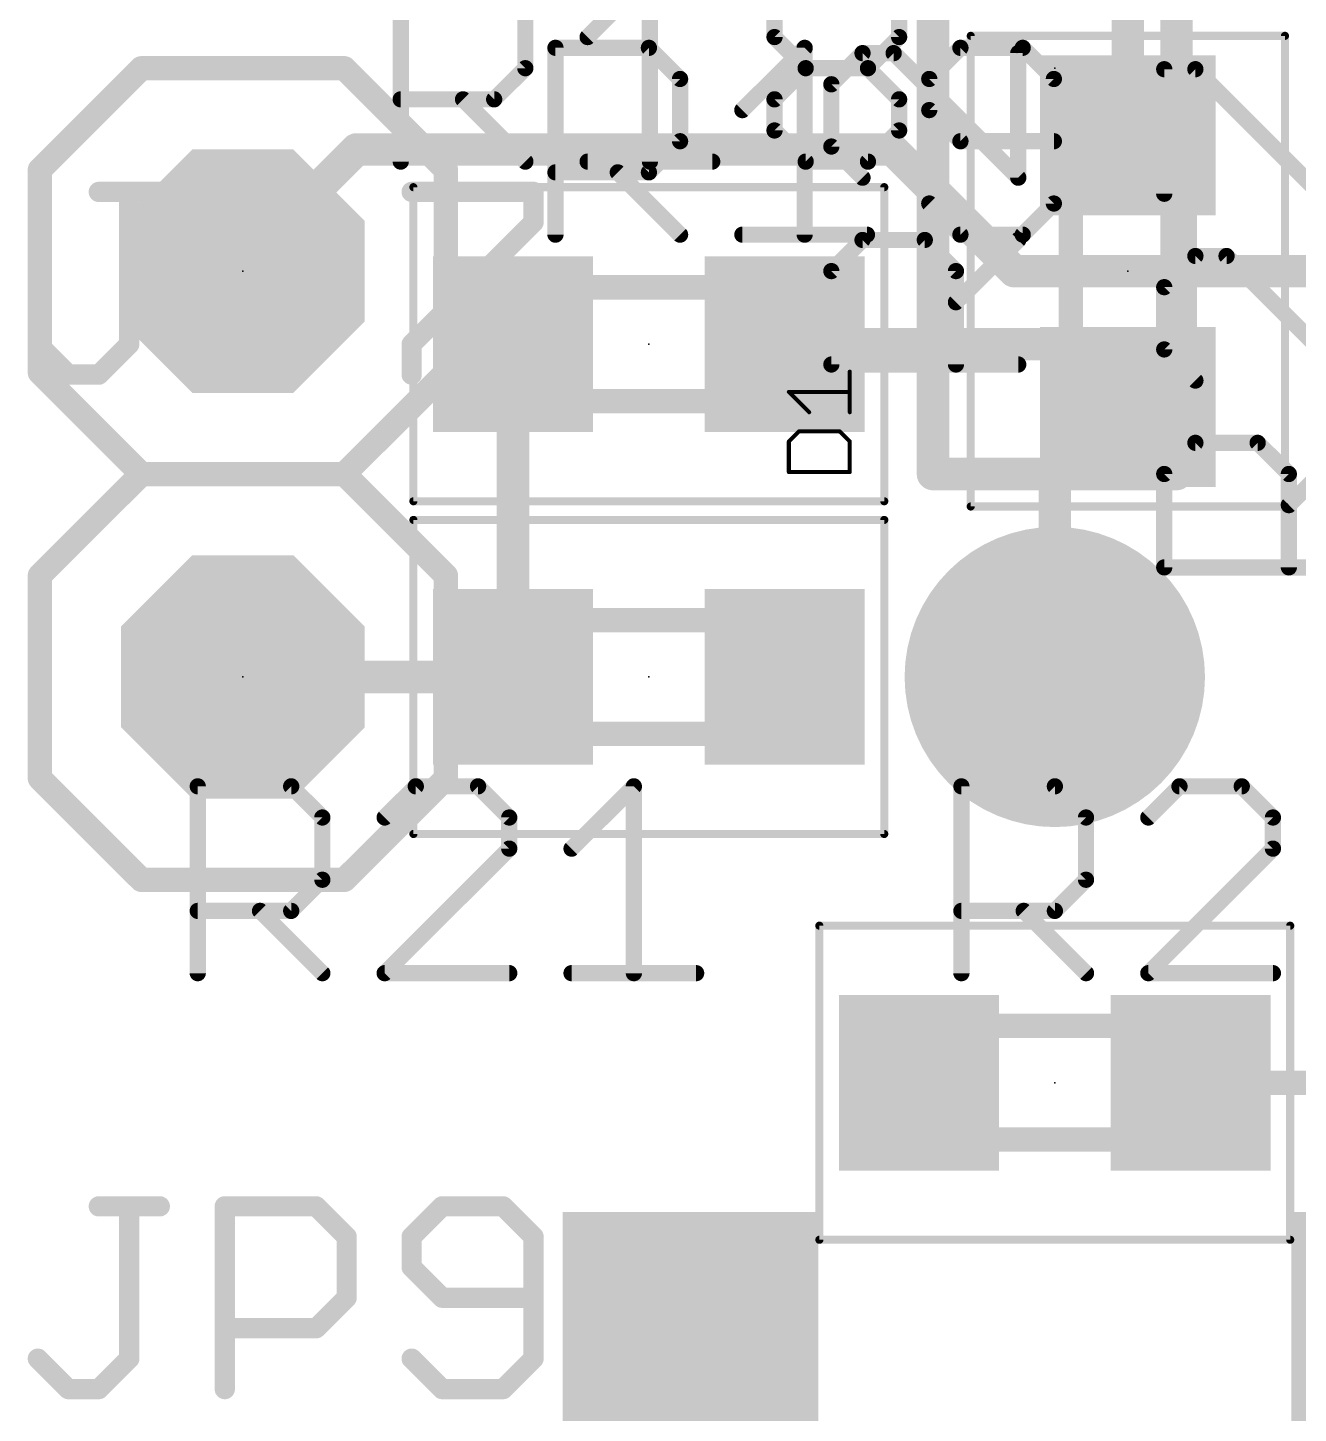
# Model space of a CAD drawing. Extents: x -5.1 to 64.5, y -0.1 to 40.6.
# Drawn here: x 2.46 to 10.41, y 14.44 to 23.11 of the extents above; entities that cross this region are included whole.
import ezdxf

# ---------------------------------------------------------------- set-up
doc = ezdxf.new("R2010")
doc.units = 0
for name, color, linetype in [('1', 14, 'CONTINUOUS'), ('17', 94, 'CONTINUOUS'), ('21', 250, 'CONTINUOUS'), ('23', 178, 'CONTINUOUS'), ('25', 250, 'CONTINUOUS'), ('39', 14, 'CONTINUOUS'), ('51', 250, 'CONTINUOUS')]:
    doc.layers.add(name, color=color, linetype=linetype)

# ---------------------------------------------------------------- blocks, each defined once
blk = doc.blocks.new('ROUNDP')
at = {"const_width": 0.5}
blk.add_lwpolyline([(0, -0.25, 1), (0, 0.25, 1), (0, -0.25)], format="xyb", dxfattribs=at)
blk = doc.blocks.new('RECT')
blk.add_solid([(-0.5, -0.5), (0.5, -0.5), (-0.5, 0.5), (0.5, 0.5)])
blk = doc.blocks.new('OCTAGONP')
at = {"const_width": 0.5}
blk.add_lwpolyline([(-0.25, -0.1036), (-0.25, 0.1036), (-0.1036, 0.25), (0.1036, 0.25), (0.25, 0.1036), (0.25, -0.1036), (0.1036, -0.25), (-0.1036, -0.25), (-0.25, -0.1036), (-0.25, 0.1036)], dxfattribs=at)

msp = doc.modelspace()

# ---------------------------------------------------------------- linework, layer by layer
at = {"layer": '1'}
for points, const_width in [([(9.3472, 22.44), (9.3472, 23.2528)], 0.2032), ([(3.81, 21.6408), (4.5212, 22.352)], 0.2032), ([(4.5212, 22.352), (7.874, 22.352)], 0.2032), ([(7.874, 22.352), (8.636, 21.59)], 0.2032), ([(3.81, 21.59), (3.81, 21.6408)], 0.2032), ([(8.636, 21.59), (11.01, 21.59)], 0.2032), ([(5.5, 19.05), (5.5, 21.1328)], 0.2032), ([(7.2, 21.1328), (8.9544, 21.1328)], 0.2032), ([(9.3472, 20.74), (8.9544, 21.1328)], 0.2032), ([(8.89, 20.2828), (9.3472, 20.74)], 0.2032), ([(8.89, 19.05), (8.89, 20.2828)], 0.2032), ([(3.81, 19.05), (5.5, 19.05)], 0.2032), ([(9.74, 16.51), (11.85, 16.51)], 0.1524)]:
    msp.add_lwpolyline(points, dxfattribs=dict(at, const_width=const_width))
for points, const_width in [([(9.2964, 22.44, 1), (9.398, 22.44)], 0.1016), ([(4.5212, 22.4028, 1), (4.5212, 22.3012)], 0.1016), ([(4.5571, 22.3161, 1), (4.4853, 22.3879)], 0.1016), ([(7.9099, 22.3879, 1), (7.8381, 22.3161)], 0.1016), ([(7.874, 22.3012, 1), (7.874, 22.4028)], 0.1016), ([(3.8608, 21.6408, 1), (3.7592, 21.6408)], 0.1016), ([(3.7741, 21.6767, 1), (3.8459, 21.6049)], 0.1016), ([(8.636, 21.6408, 1), (8.636, 21.5392)], 0.1016), ([(3.7592, 21.59, 1), (3.8608, 21.59)], 0.1016), ([(8.6001, 21.5541, 1), (8.6719, 21.6259)], 0.1016), ([(5.5508, 21.1328, 1), (5.4492, 21.1328)], 0.1016), ([(7.2, 21.1836, 1), (7.2, 21.082)], 0.1016), ([(8.9903, 21.1687, 1), (8.9185, 21.0969)], 0.1016), ([(8.9544, 21.082, 1), (8.9544, 21.1836)], 0.1016), ([(9.3831, 20.7041, 1), (9.3113, 20.7759)], 0.1016), ([(9.3113, 20.7041, 1), (9.3831, 20.7759)], 0.1016), ([(8.9408, 20.2828, 1), (8.8392, 20.2828)], 0.1016), ([(8.8541, 20.3187, 1), (8.9259, 20.2469)], 0.1016), ([(3.81, 19.1008, 1), (3.81, 18.9992)], 0.1016), ([(5.4492, 19.05, 1), (5.5508, 19.05)], 0.1016), ([(5.5, 18.9992, 1), (5.5, 19.1008)], 0.1016), ([(8.8392, 19.05, 1), (8.9408, 19.05)], 0.1016), ([(9.74, 16.5481, 1), (9.74, 16.4719)], 0.0762)]:
    msp.add_lwpolyline(points, format="xyb", dxfattribs=dict(at, const_width=const_width))
at = {"layer": '21'}
for points, const_width in [([(8.128, 20.32), (8.128, 25.4)], 0.2032), ([(9.652, 25.4), (9.652, 20.32)], 0.2032), ([(3.175, 22.86), (2.54, 22.225)], 0.1524), ([(3.175, 22.86), (4.445, 22.86)], 0.1524), ([(4.445, 22.86), (5.08, 22.225)], 0.1524), ([(2.54, 22.225), (2.54, 20.955)], 0.1524), ([(5.08, 22.225), (5.08, 20.955)], 0.1524), ([(2.54, 20.955), (3.175, 20.32)], 0.1524), ([(5.08, 20.955), (4.445, 20.32)], 0.1524), ([(3.175, 20.32), (2.54, 19.685)], 0.1524), ([(4.445, 20.32), (3.175, 20.32)], 0.1524), ([(3.175, 20.32), (4.445, 20.32)], 0.1524), ([(4.445, 20.32), (5.08, 19.685)], 0.1524), ([(8.89, 20.32), (8.128, 20.32)], 0.2032), ([(9.652, 20.32), (8.89, 20.32)], 0.2032), ([(8.89, 20.32), (8.89, 20.066)], 0.2032), ([(2.54, 19.685), (2.54, 18.415)], 0.1524), ([(5.08, 19.685), (5.08, 18.415)], 0.1524), ([(2.54, 18.415), (3.175, 17.78)], 0.1524), ([(5.08, 18.415), (4.445, 17.78)], 0.1524), ([(4.445, 17.78), (3.175, 17.78)], 0.1524)]:
    msp.add_lwpolyline(points, dxfattribs=dict(at, const_width=const_width))
for points, const_width in [([(3.175, 22.8981, 1), (3.175, 22.8219)], 0.0762), ([(3.2019, 22.8331, 1), (3.1481, 22.8869)], 0.0762), ([(4.4719, 22.8869, 1), (4.4181, 22.8331)], 0.0762), ([(4.445, 22.8219, 1), (4.445, 22.8981)], 0.0762), ([(2.5781, 22.225, 1), (2.5019, 22.225)], 0.0762), ([(2.5131, 22.2519, 1), (2.5669, 22.1981)], 0.0762), ([(5.1181, 22.225, 1), (5.0419, 22.225)], 0.0762), ([(5.0531, 22.1981, 1), (5.1069, 22.2519)], 0.0762), ([(2.5019, 20.955, 1), (2.5781, 20.955)], 0.0762), ([(2.5669, 20.9819, 1), (2.5131, 20.9281)], 0.0762), ([(5.0419, 20.955, 1), (5.1181, 20.955)], 0.0762), ([(5.1069, 20.9281, 1), (5.0531, 20.9819)], 0.0762), ([(3.175, 20.3581, 1), (3.175, 20.2819)], 0.0762), ([(3.175, 20.3581, 1), (3.175, 20.2819)], 0.0762), ([(3.2019, 20.2931, 1), (3.1481, 20.3469)], 0.0762), ([(3.1481, 20.2931, 1), (3.2019, 20.3469)], 0.0762), ([(4.4719, 20.3469, 1), (4.4181, 20.2931)], 0.0762), ([(4.4181, 20.3469, 1), (4.4719, 20.2931)], 0.0762), ([(4.445, 20.2819, 1), (4.445, 20.3581)], 0.0762), ([(4.445, 20.2819, 1), (4.445, 20.3581)], 0.0762), ([(8.128, 20.3708, 1), (8.128, 20.2692)], 0.1016), ([(8.89, 20.3708, 1), (8.89, 20.2692)], 0.1016), ([(8.9408, 20.32, 1), (8.8392, 20.32)], 0.1016), ([(8.89, 20.2692, 1), (8.89, 20.3708)], 0.1016), ([(9.652, 20.2692, 1), (9.652, 20.3708)], 0.1016), ([(8.0772, 20.32, 1), (8.1788, 20.32)], 0.1016), ([(9.6012, 20.32, 1), (9.7028, 20.32)], 0.1016), ([(8.8392, 20.066, 1), (8.9408, 20.066)], 0.1016), ([(2.5781, 19.685, 1), (2.5019, 19.685)], 0.0762), ([(2.5131, 19.7119, 1), (2.5669, 19.6581)], 0.0762), ([(5.1181, 19.685, 1), (5.0419, 19.685)], 0.0762), ([(5.0531, 19.6581, 1), (5.1069, 19.7119)], 0.0762), ([(2.5669, 18.4419, 1), (2.5131, 18.3881)], 0.0762), ([(5.1069, 18.3881, 1), (5.0531, 18.4419)], 0.0762), ([(2.5019, 18.415, 1), (2.5781, 18.415)], 0.0762), ([(5.0419, 18.415, 1), (5.1181, 18.415)], 0.0762), ([(3.175, 17.8181, 1), (3.175, 17.7419)], 0.0762), ([(3.1481, 17.7531, 1), (3.2019, 17.8069)], 0.0762), ([(4.4181, 17.8069, 1), (4.4719, 17.7531)], 0.0762), ([(4.445, 17.7419, 1), (4.445, 17.8181)], 0.0762)]:
    msp.add_lwpolyline(points, format="xyb", dxfattribs=dict(at, const_width=const_width))
at = {"layer": '23'}
for p in [(8.89, 22.86), (3.81, 21.59), (9.3472, 21.59), (6.35, 21.1328), (3.81, 19.05), (6.35, 19.05), (8.89, 16.51)]:
    msp.add_point(p, dxfattribs=at)
at = {"layer": '25'}
for points, const_width in [([(4.7976, 22.2758), (4.7976, 23.4452)], 0.1016), ([(5.967, 23.0554), (6.3568, 23.4452)], 0.1016), ([(6.3568, 23.4452), (6.3568, 22.2758)], 0.1016), ([(5.5772, 23.2503), (5.5772, 22.8605)], 0.1016), ([(7.1364, 23.0554), (7.1364, 23.2503)], 0.1016), ([(7.916, 23.2503), (7.916, 23.0554)], 0.1016), ([(7.3313, 22.8605), (7.1364, 23.0554)], 0.1016), ([(7.916, 23.0554), (7.7211, 22.8605)], 0.1016), ([(5.7658, 21.8186), (5.7658, 22.988)], 0.1016), ([(5.7658, 22.988), (6.3505, 22.988)], 0.1016), ([(6.3505, 22.988), (6.5454, 22.7931)], 0.1016), ([(6.9352, 22.5982), (7.325, 22.988)], 0.1016), ([(7.325, 22.988), (7.325, 21.8186)], 0.1016), ([(7.6869, 22.9548), (7.492, 22.7599)], 0.1016), ([(7.8818, 22.9548), (7.6869, 22.9548)], 0.1016), ([(8.6614, 22.1752), (7.8818, 22.9548)], 0.1016), ([(8.2995, 22.988), (8.1046, 22.7931)], 0.1016), ([(8.6893, 22.988), (8.2995, 22.988)], 0.1016), ([(8.6614, 22.9548), (8.6614, 22.1752)], 0.1016), ([(8.8842, 22.7931), (8.6893, 22.988)], 0.1016), ([(5.5772, 22.8605), (5.3823, 22.6656)], 0.1016), ([(7.1364, 22.6656), (7.3313, 22.8605)], 0.1016), ([(7.3313, 22.8605), (7.7211, 22.8605)], 0.1016), ([(7.7211, 22.8605), (7.916, 22.6656)], 0.1016), ([(9.5748, 22.0746), (9.5748, 22.8542)], 0.1016), ([(9.5748, 22.8542), (9.7697, 22.8542)], 0.1016), ([(9.7697, 22.8542), (10.5493, 22.0746)], 0.1016), ([(6.5454, 22.7931), (6.5454, 22.4033)], 0.1016), ([(7.492, 22.7599), (7.492, 22.3701)], 0.1016), ([(8.1046, 22.7931), (8.1046, 22.5982)], 0.1016), ([(8.8842, 22.0135), (8.8842, 22.7931)], 0.1016), ([(5.3823, 22.6656), (4.7976, 22.6656)], 0.1016), ([(5.1874, 22.6656), (5.5772, 22.2758)], 0.1016), ([(7.1364, 22.4707), (7.1364, 22.6656)], 0.1016), ([(7.916, 22.6656), (7.916, 22.4707)], 0.1016), ([(8.1046, 22.5982), (8.2995, 22.4033)], 0.1016), ([(7.3313, 22.2758), (7.1364, 22.4707)], 0.1016), ([(7.916, 22.4707), (7.7211, 22.2758)], 0.1016), ([(6.5454, 22.4033), (6.3505, 22.2084)], 0.1016), ([(7.492, 22.3701), (7.6869, 22.1752)], 0.1016), ([(8.2995, 22.4033), (8.8842, 22.4033)], 0.1016), ([(5.967, 22.2758), (6.7466, 22.2758)], 0.1016), ([(7.7211, 22.2758), (7.3313, 22.2758)], 0.1016), ([(6.3505, 22.2084), (5.7658, 22.2084)], 0.1016), ([(6.1556, 22.2084), (6.5454, 21.8186)], 0.1016), ([(2.9086, 22.0863), (3.29, 22.0863)], 0.127), ([(3.0993, 21.133), (3.0993, 22.0863)], 0.127), ([(3.6967, 20.9423), (3.6967, 22.0863)], 0.127), ([(3.6967, 22.0863), (4.2687, 22.0863)], 0.127), ([(4.2687, 22.0863), (4.4593, 21.8956)], 0.127), ([(4.8661, 22.0863), (5.6287, 22.0863)], 0.127), ([(5.6287, 22.0863), (5.6287, 21.8956)], 0.127), ([(8.1046, 22.0135), (8.2995, 21.8186)], 0.1016), ([(8.6893, 21.8186), (8.8842, 22.0135)], 0.1016), ([(4.4593, 21.8956), (4.4593, 21.5143)], 0.127), ([(5.6287, 21.8956), (4.8661, 21.133)], 0.127), ([(6.9352, 21.8186), (7.7148, 21.8186)], 0.1016), ([(8.2995, 21.8186), (8.6893, 21.8186)], 0.1016), ([(7.492, 21.5905), (7.6869, 21.7854)], 0.1016), ([(7.6869, 21.7854), (8.0767, 21.7854)], 0.1016), ([(8.0767, 21.7854), (8.2716, 21.5905)], 0.1016), ([(8.2716, 21.3956), (8.6614, 21.7854)], 0.1016), ([(9.7697, 21.6848), (9.5748, 21.4899)], 0.1016), ([(9.9646, 21.6848), (9.7697, 21.6848)], 0.1016), ([(10.7442, 20.9052), (9.9646, 21.6848)], 0.1016), ([(7.492, 21.0058), (7.492, 21.5905)], 0.1016), ([(8.2716, 21.5905), (8.2716, 21.0058)], 0.1016), ([(4.4593, 21.5143), (4.2687, 21.3236)], 0.127), ([(9.5748, 21.4899), (9.5748, 21.1001)], 0.1016), ([(4.2687, 21.3236), (3.6967, 21.3236)], 0.127), ([(2.5273, 21.133), (2.718, 20.9423)], 0.127), ([(2.9086, 20.9423), (3.0993, 21.133)], 0.127), ([(4.8661, 21.133), (4.8661, 20.9423)], 0.127), ([(9.5748, 21.1001), (9.7697, 20.9052)], 0.1016), ([(2.718, 20.9423), (2.9086, 20.9423)], 0.127), ([(8.6614, 21.0058), (7.492, 21.0058)], 0.1016), ([(7.6073, 20.7069), (7.6073, 20.9611)], 0.0254), ([(7.3531, 20.7069), (7.226, 20.834)], 0.0254), ([(7.226, 20.834), (7.6073, 20.834)], 0.0254), ([(7.2895, 20.5869), (7.226, 20.5234)], 0.0254), ([(7.5437, 20.5869), (7.2895, 20.5869)], 0.0254), ([(7.6073, 20.5234), (7.5437, 20.5869)], 0.0254), ([(9.5748, 20.3205), (9.7697, 20.5154)], 0.1016), ([(9.7697, 20.5154), (10.1595, 20.5154)], 0.1016), ([(10.1595, 20.5154), (10.3544, 20.3205)], 0.1016), ([(10.3544, 20.1256), (10.7442, 20.5154)], 0.1016), ([(7.226, 20.5234), (7.226, 20.3327)], 0.0254), ([(7.6073, 20.3327), (7.6073, 20.5234)], 0.0254), ([(7.226, 20.3327), (7.6073, 20.3327)], 0.0254), ([(9.5748, 19.7358), (9.5748, 20.3205)], 0.1016), ([(10.3544, 20.3205), (10.3544, 19.7358)], 0.1016), ([(10.7442, 19.7358), (9.5748, 19.7358)], 0.1016), ([(3.5276, 17.1958), (3.5276, 18.3652)], 0.1016), ([(3.5276, 18.3652), (4.1123, 18.3652)], 0.1016), ([(4.1123, 18.3652), (4.3072, 18.1703)], 0.1016), ([(4.8919, 18.3652), (4.697, 18.1703)], 0.1016), ([(5.2817, 18.3652), (4.8919, 18.3652)], 0.1016), ([(5.4766, 18.1703), (5.2817, 18.3652)], 0.1016), ([(5.8664, 17.9754), (6.2562, 18.3652)], 0.1016), ([(6.2562, 18.3652), (6.2562, 17.1958)], 0.1016), ([(8.3058, 17.1958), (8.3058, 18.3652)], 0.1016), ([(8.3058, 18.3652), (8.8905, 18.3652)], 0.1016), ([(8.8905, 18.3652), (9.0854, 18.1703)], 0.1016), ([(9.6701, 18.3652), (9.4752, 18.1703)], 0.1016), ([(10.0599, 18.3652), (9.6701, 18.3652)], 0.1016), ([(10.2548, 18.1703), (10.0599, 18.3652)], 0.1016), ([(4.3072, 18.1703), (4.3072, 17.7805)], 0.1016), ([(5.4766, 17.9754), (5.4766, 18.1703)], 0.1016), ([(9.0854, 18.1703), (9.0854, 17.7805)], 0.1016), ([(10.2548, 17.9754), (10.2548, 18.1703)], 0.1016), ([(4.697, 17.1958), (5.4766, 17.9754)], 0.1016), ([(9.4752, 17.1958), (10.2548, 17.9754)], 0.1016), ([(4.3072, 17.7805), (4.1123, 17.5856)], 0.1016), ([(9.0854, 17.7805), (8.8905, 17.5856)], 0.1016), ([(4.1123, 17.5856), (3.5276, 17.5856)], 0.1016), ([(3.9174, 17.5856), (4.3072, 17.1958)], 0.1016), ([(8.8905, 17.5856), (8.3058, 17.5856)], 0.1016), ([(8.6956, 17.5856), (9.0854, 17.1958)], 0.1016), ([(5.4766, 17.1958), (4.697, 17.1958)], 0.1016), ([(5.8664, 17.1958), (6.646, 17.1958)], 0.1016), ([(10.2548, 17.1958), (9.4752, 17.1958)], 0.1016), ([(2.9086, 15.7363), (3.29, 15.7363)], 0.127), ([(3.0993, 14.783), (3.0993, 15.7363)], 0.127), ([(3.6967, 14.5923), (3.6967, 15.7363)], 0.127), ([(3.6967, 15.7363), (4.2687, 15.7363)], 0.127), ([(4.2687, 15.7363), (4.4593, 15.5456)], 0.127), ([(5.0568, 15.7363), (4.8661, 15.5456)], 0.127), ([(5.4381, 15.7363), (5.0568, 15.7363)], 0.127), ([(5.6287, 15.5456), (5.4381, 15.7363)], 0.127), ([(4.4593, 15.5456), (4.4593, 15.1643)], 0.127), ([(4.8661, 15.5456), (4.8661, 15.355)], 0.127), ([(5.6287, 14.783), (5.6287, 15.5456)], 0.127), ([(4.8661, 15.355), (5.0568, 15.1643)], 0.127), ([(4.4593, 15.1643), (4.2687, 14.9736)], 0.127), ([(5.0568, 15.1643), (5.6287, 15.1643)], 0.127), ([(4.2687, 14.9736), (3.6967, 14.9736)], 0.127), ([(2.5273, 14.783), (2.718, 14.5923)], 0.127), ([(2.9086, 14.5923), (3.0993, 14.783)], 0.127), ([(4.8661, 14.783), (5.0568, 14.5923)], 0.127), ([(5.4381, 14.5923), (5.6287, 14.783)], 0.127), ([(2.718, 14.5923), (2.9086, 14.5923)], 0.127), ([(5.0568, 14.5923), (5.4381, 14.5923)], 0.127)]:
    msp.add_lwpolyline(points, dxfattribs=dict(at, const_width=const_width))
for points, const_width in [([(5.949, 23.0734, 1), (5.985, 23.0374)], 0.0508), ([(7.1544, 23.0734, 1), (7.1184, 23.0374)], 0.0508), ([(7.111, 23.0554, 1), (7.1618, 23.0554)], 0.0508), ([(7.8906, 23.0554, 1), (7.9414, 23.0554)], 0.0508), ([(7.934, 23.0374, 1), (7.898, 23.0734)], 0.0508), ([(5.7912, 22.988, 1), (5.7404, 22.988)], 0.0508), ([(5.7658, 23.0134, 1), (5.7658, 22.9626)], 0.0508), ([(6.3685, 23.006, 1), (6.3325, 22.97)], 0.0508), ([(6.3505, 22.9626, 1), (6.3505, 23.0134)], 0.0508), ([(7.3504, 22.988, 1), (7.2996, 22.988)], 0.0508), ([(7.343, 22.97, 1), (7.307, 23.006)], 0.0508), ([(7.6869, 22.9802, 1), (7.6869, 22.9294)], 0.0508), ([(7.7049, 22.9368, 1), (7.6689, 22.9728)], 0.0508), ([(7.8998, 22.9728, 1), (7.8638, 22.9368)], 0.0508), ([(7.8818, 22.9294, 1), (7.8818, 22.9802)], 0.0508), ([(8.2995, 23.0134, 1), (8.2995, 22.9626)], 0.0508), ([(8.3175, 22.97, 1), (8.2815, 23.006)], 0.0508), ([(8.6868, 22.9548, 1), (8.636, 22.9548)], 0.0508), ([(8.7073, 23.006, 1), (8.6713, 22.97)], 0.0508), ([(8.6893, 22.9626, 1), (8.6893, 23.0134)], 0.0508), ([(5.5952, 22.8425, 1), (5.5592, 22.8785)], 0.0508), ([(7.3313, 22.8859, 1), (7.3313, 22.8351)], 0.0508), ([(7.3493, 22.8425, 1), (7.3133, 22.8785)], 0.0508), ([(7.3133, 22.8425, 1), (7.3493, 22.8785)], 0.0508), ([(7.7391, 22.8785, 1), (7.7031, 22.8425)], 0.0508), ([(7.7031, 22.8785, 1), (7.7391, 22.8425)], 0.0508), ([(7.7211, 22.8351, 1), (7.7211, 22.8859)], 0.0508), ([(9.6002, 22.8542, 1), (9.5494, 22.8542)], 0.0508), ([(9.5748, 22.8796, 1), (9.5748, 22.8288)], 0.0508), ([(9.7877, 22.8722, 1), (9.7517, 22.8362)], 0.0508), ([(9.7697, 22.8288, 1), (9.7697, 22.8796)], 0.0508), ([(5.5518, 22.8605, 1), (5.6026, 22.8605)], 0.0508), ([(6.5708, 22.7931, 1), (6.52, 22.7931)], 0.0508), ([(6.5274, 22.7751, 1), (6.5634, 22.8111)], 0.0508), ([(7.5174, 22.7599, 1), (7.4666, 22.7599)], 0.0508), ([(8.0866, 22.8111, 1), (8.1226, 22.7751)], 0.0508), ([(8.13, 22.7931, 1), (8.0792, 22.7931)], 0.0508), ([(8.9096, 22.7931, 1), (8.8588, 22.7931)], 0.0508), ([(8.8662, 22.7751, 1), (8.9022, 22.8111)], 0.0508), ([(7.474, 22.7779, 1), (7.51, 22.7419)], 0.0508), ([(4.7976, 22.691, 1), (4.7976, 22.6402)], 0.0508), ([(5.2054, 22.6836, 1), (5.1694, 22.6476)], 0.0508), ([(5.3643, 22.6836, 1), (5.4003, 22.6476)], 0.0508), ([(5.3823, 22.6402, 1), (5.3823, 22.691)], 0.0508), ([(6.9172, 22.6162, 1), (6.9532, 22.5802)], 0.0508), ([(7.1184, 22.6836, 1), (7.1544, 22.6476)], 0.0508), ([(7.1618, 22.6656, 1), (7.111, 22.6656)], 0.0508), ([(7.9414, 22.6656, 1), (7.8906, 22.6656)], 0.0508), ([(7.898, 22.6476, 1), (7.934, 22.6836)], 0.0508), ([(8.1226, 22.6162, 1), (8.0866, 22.5802)], 0.0508), ([(8.0792, 22.5982, 1), (8.13, 22.5982)], 0.0508), ([(7.1544, 22.4887, 1), (7.1184, 22.4527)], 0.0508), ([(7.111, 22.4707, 1), (7.1618, 22.4707)], 0.0508), ([(7.8906, 22.4707, 1), (7.9414, 22.4707)], 0.0508), ([(7.934, 22.4527, 1), (7.898, 22.4887)], 0.0508), ([(6.52, 22.4033, 1), (6.5708, 22.4033)], 0.0508), ([(6.5634, 22.3853, 1), (6.5274, 22.4213)], 0.0508), ([(7.51, 22.3881, 1), (7.474, 22.3521)], 0.0508), ([(7.4666, 22.3701, 1), (7.5174, 22.3701)], 0.0508), ([(8.2995, 22.4287, 1), (8.2995, 22.3779)], 0.0508), ([(8.2815, 22.3853, 1), (8.3175, 22.4213)], 0.0508), ([(8.8842, 22.3779, 1), (8.8842, 22.4287)], 0.0508), ([(4.7722, 22.2758, 1), (4.823, 22.2758)], 0.0508), ([(5.5592, 22.2578, 1), (5.5952, 22.2938)], 0.0508), ([(5.967, 22.3012, 1), (5.967, 22.2504)], 0.0508), ([(6.3314, 22.2758, 1), (6.3822, 22.2758)], 0.0508), ([(6.7466, 22.2504, 1), (6.7466, 22.3012)], 0.0508), ([(7.3313, 22.3012, 1), (7.3313, 22.2504)], 0.0508), ([(7.3133, 22.2578, 1), (7.3493, 22.2938)], 0.0508), ([(7.7031, 22.2938, 1), (7.7391, 22.2578)], 0.0508), ([(7.7211, 22.2504, 1), (7.7211, 22.3012)], 0.0508), ([(5.7658, 22.2338, 1), (5.7658, 22.183)], 0.0508), ([(6.1736, 22.2264, 1), (6.1376, 22.1904)], 0.0508), ([(6.3325, 22.2264, 1), (6.3685, 22.1904)], 0.0508), ([(6.3505, 22.183, 1), (6.3505, 22.2338)], 0.0508), ([(7.6689, 22.1572, 1), (7.7049, 22.1932)], 0.0508), ([(8.6434, 22.1572, 1), (8.6794, 22.1932)], 0.0508), ([(2.9086, 22.118, 1), (2.9086, 22.0545)], 0.0635), ([(3.131, 22.0863, 1), (3.0675, 22.0863)], 0.0635), ([(3.29, 22.0545, 1), (3.29, 22.118)], 0.0635), ([(3.7284, 22.0863, 1), (3.6649, 22.0863)], 0.0635), ([(3.6967, 22.118, 1), (3.6967, 22.0545)], 0.0635), ([(4.2911, 22.1087, 1), (4.2462, 22.0638)], 0.0635), ([(4.2687, 22.0545, 1), (4.2687, 22.118)], 0.0635), ([(4.8661, 22.118, 1), (4.8661, 22.0545)], 0.0635), ([(5.6605, 22.0863, 1), (5.597, 22.0863)], 0.0635), ([(5.6287, 22.0545, 1), (5.6287, 22.118)], 0.0635), ([(8.636, 22.1752, 1), (8.6868, 22.1752)], 0.0508), ([(8.1226, 22.0315, 1), (8.0866, 21.9955)], 0.0508), ([(8.8588, 22.0135, 1), (8.9096, 22.0135)], 0.0508), ([(8.9022, 21.9955, 1), (8.8662, 22.0315)], 0.0508), ([(9.5494, 22.0746, 1), (9.6002, 22.0746)], 0.0508), ([(4.4911, 21.8956, 1), (4.4276, 21.8956)], 0.0635), ([(4.4369, 21.8732, 1), (4.4818, 21.9181)], 0.0635), ([(5.6512, 21.8732, 1), (5.6063, 21.9181)], 0.0635), ([(5.597, 21.8956, 1), (5.6605, 21.8956)], 0.0635), ([(6.5274, 21.8006, 1), (6.5634, 21.8366)], 0.0508), ([(6.9352, 21.844, 1), (6.9352, 21.7932)], 0.0508), ([(7.7148, 21.7932, 1), (7.7148, 21.844)], 0.0508), ([(8.2995, 21.844, 1), (8.2995, 21.7932)], 0.0508), ([(8.2815, 21.8006, 1), (8.3175, 21.8366)], 0.0508), ([(8.6713, 21.8366, 1), (8.7073, 21.8006)], 0.0508), ([(8.6893, 21.7932, 1), (8.6893, 21.844)], 0.0508), ([(5.7404, 21.8186, 1), (5.7912, 21.8186)], 0.0508), ([(7.2996, 21.8186, 1), (7.3504, 21.8186)], 0.0508), ([(7.6869, 21.8108, 1), (7.6869, 21.76)], 0.0508), ([(7.7049, 21.7674, 1), (7.6689, 21.8034)], 0.0508), ([(8.0947, 21.8034, 1), (8.0587, 21.7674)], 0.0508), ([(8.0767, 21.76, 1), (8.0767, 21.8108)], 0.0508), ([(8.6794, 21.7674, 1), (8.6434, 21.8034)], 0.0508), ([(9.7697, 21.7102, 1), (9.7697, 21.6594)], 0.0508), ([(9.7877, 21.6668, 1), (9.7517, 21.7028)], 0.0508), ([(9.9826, 21.7028, 1), (9.9466, 21.6668)], 0.0508), ([(9.9646, 21.6594, 1), (9.9646, 21.7102)], 0.0508), ([(7.474, 21.6085, 1), (7.51, 21.5725)], 0.0508), ([(7.5174, 21.5905, 1), (7.4666, 21.5905)], 0.0508), ([(8.297, 21.5905, 1), (8.2462, 21.5905)], 0.0508), ([(8.2536, 21.5725, 1), (8.2896, 21.6085)], 0.0508), ([(4.4276, 21.5143, 1), (4.4911, 21.5143)], 0.0635), ([(4.4818, 21.4918, 1), (4.4369, 21.5367)], 0.0635), ([(9.5568, 21.5079, 1), (9.5928, 21.4719)], 0.0508), ([(9.6002, 21.4899, 1), (9.5494, 21.4899)], 0.0508), ([(8.2536, 21.4136, 1), (8.2896, 21.3776)], 0.0508), ([(3.6967, 21.3554, 1), (3.6967, 21.2919)], 0.0635), ([(4.2462, 21.3461, 1), (4.2911, 21.3012)], 0.0635), ([(4.2687, 21.2919, 1), (4.2687, 21.3554)], 0.0635), ([(2.5498, 21.1554, 1), (2.5048, 21.1105)], 0.0635), ([(3.0675, 21.133, 1), (3.131, 21.133)], 0.0635), ([(3.1217, 21.1105, 1), (3.0768, 21.1554)], 0.0635), ([(4.8978, 21.133, 1), (4.8343, 21.133)], 0.0635), ([(4.8436, 21.1554, 1), (4.8885, 21.1105)], 0.0635), ([(9.5928, 21.1181, 1), (9.5568, 21.0821)], 0.0508), ([(9.5494, 21.1001, 1), (9.6002, 21.1001)], 0.0508), ([(2.718, 20.974, 1), (2.718, 20.9106)], 0.0635), ([(2.6955, 20.9198, 1), (2.7404, 20.9648)], 0.0635), ([(2.8862, 20.9648, 1), (2.9311, 20.9198)], 0.0635), ([(2.9086, 20.9106, 1), (2.9086, 20.974)], 0.0635), ([(7.492, 21.0312, 1), (7.492, 20.9804)], 0.0508), ([(7.4666, 21.0058, 1), (7.5174, 21.0058)], 0.0508), ([(8.2462, 21.0058, 1), (8.297, 21.0058)], 0.0508), ([(8.6614, 20.9804, 1), (8.6614, 21.0312)], 0.0508), ([(3.6649, 20.9423, 1), (3.7284, 20.9423)], 0.0635), ([(4.8343, 20.9423, 1), (4.8978, 20.9423)], 0.0635), ([(7.6137, 20.9611, 1), (7.601, 20.9611)], 0.0127), ([(9.7517, 20.8872, 1), (9.7877, 20.9232)], 0.0508), ([(7.2305, 20.8385, 1), (7.2215, 20.8295)], 0.0127), ([(7.226, 20.8404, 1), (7.226, 20.8277)], 0.0127), ([(7.6073, 20.8277, 1), (7.6073, 20.8404)], 0.0127), ([(7.3486, 20.7024, 1), (7.3576, 20.7114)], 0.0127), ([(7.601, 20.7069, 1), (7.6137, 20.7069)], 0.0127), ([(7.2895, 20.5933, 1), (7.2895, 20.5806)], 0.0127), ([(7.294, 20.5824, 1), (7.285, 20.5914)], 0.0127), ([(7.5482, 20.5914, 1), (7.5393, 20.5824)], 0.0127), ([(7.5437, 20.5806, 1), (7.5437, 20.5933)], 0.0127), ([(9.7697, 20.5408, 1), (9.7697, 20.49)], 0.0508), ([(9.7877, 20.4974, 1), (9.7517, 20.5334)], 0.0508), ([(10.1775, 20.5334, 1), (10.1415, 20.4974)], 0.0508), ([(10.1595, 20.49, 1), (10.1595, 20.5408)], 0.0508), ([(7.2323, 20.5234, 1), (7.2196, 20.5234)], 0.0127), ([(7.2215, 20.5279, 1), (7.2305, 20.5189)], 0.0127), ([(7.6137, 20.5234, 1), (7.601, 20.5234)], 0.0127), ([(7.6028, 20.5189, 1), (7.6118, 20.5279)], 0.0127), ([(7.2196, 20.3327, 1), (7.2323, 20.3327)], 0.0127), ([(7.226, 20.3391, 1), (7.226, 20.3264)], 0.0127), ([(7.601, 20.3327, 1), (7.6137, 20.3327)], 0.0127), ([(7.6073, 20.3264, 1), (7.6073, 20.3391)], 0.0127), ([(9.5568, 20.3385, 1), (9.5928, 20.3025)], 0.0508), ([(9.6002, 20.3205, 1), (9.5494, 20.3205)], 0.0508), ([(10.3798, 20.3205, 1), (10.329, 20.3205)], 0.0508), ([(10.3364, 20.3025, 1), (10.3724, 20.3385)], 0.0508), ([(10.3364, 20.1436, 1), (10.3724, 20.1076)], 0.0508), ([(9.5748, 19.7612, 1), (9.5748, 19.7104)], 0.0508), ([(9.5494, 19.7358, 1), (9.6002, 19.7358)], 0.0508), ([(10.329, 19.7358, 1), (10.3798, 19.7358)], 0.0508), ([(3.553, 18.3652, 1), (3.5022, 18.3652)], 0.0508), ([(3.5276, 18.3906, 1), (3.5276, 18.3398)], 0.0508), ([(4.1303, 18.3832, 1), (4.0943, 18.3472)], 0.0508), ([(4.1123, 18.3398, 1), (4.1123, 18.3906)], 0.0508), ([(4.8919, 18.3906, 1), (4.8919, 18.3398)], 0.0508), ([(4.9099, 18.3472, 1), (4.8739, 18.3832)], 0.0508), ([(5.2997, 18.3832, 1), (5.2637, 18.3472)], 0.0508), ([(5.2817, 18.3398, 1), (5.2817, 18.3906)], 0.0508), ([(6.2816, 18.3652, 1), (6.2308, 18.3652)], 0.0508), ([(6.2742, 18.3472, 1), (6.2382, 18.3832)], 0.0508), ([(8.3312, 18.3652, 1), (8.2804, 18.3652)], 0.0508), ([(8.3058, 18.3906, 1), (8.3058, 18.3398)], 0.0508), ([(8.9085, 18.3832, 1), (8.8725, 18.3472)], 0.0508), ([(8.8905, 18.3398, 1), (8.8905, 18.3906)], 0.0508), ([(9.6701, 18.3906, 1), (9.6701, 18.3398)], 0.0508), ([(9.6881, 18.3472, 1), (9.6521, 18.3832)], 0.0508), ([(10.0779, 18.3832, 1), (10.0419, 18.3472)], 0.0508), ([(10.0599, 18.3398, 1), (10.0599, 18.3906)], 0.0508), ([(4.3326, 18.1703, 1), (4.2818, 18.1703)], 0.0508), ([(4.2892, 18.1523, 1), (4.3252, 18.1883)], 0.0508), ([(4.679, 18.1883, 1), (4.715, 18.1523)], 0.0508), ([(5.502, 18.1703, 1), (5.4512, 18.1703)], 0.0508), ([(5.4586, 18.1523, 1), (5.4946, 18.1883)], 0.0508), ([(9.1108, 18.1703, 1), (9.06, 18.1703)], 0.0508), ([(9.0674, 18.1523, 1), (9.1034, 18.1883)], 0.0508), ([(9.4572, 18.1883, 1), (9.4932, 18.1523)], 0.0508), ([(10.2802, 18.1703, 1), (10.2294, 18.1703)], 0.0508), ([(10.2368, 18.1523, 1), (10.2728, 18.1883)], 0.0508), ([(5.4512, 17.9754, 1), (5.502, 17.9754)], 0.0508), ([(5.4946, 17.9574, 1), (5.4586, 17.9934)], 0.0508), ([(5.8484, 17.9934, 1), (5.8844, 17.9574)], 0.0508), ([(10.2294, 17.9754, 1), (10.2802, 17.9754)], 0.0508), ([(10.2728, 17.9574, 1), (10.2368, 17.9934)], 0.0508), ([(4.2818, 17.7805, 1), (4.3326, 17.7805)], 0.0508), ([(4.3252, 17.7625, 1), (4.2892, 17.7985)], 0.0508), ([(9.06, 17.7805, 1), (9.1108, 17.7805)], 0.0508), ([(9.1034, 17.7625, 1), (9.0674, 17.7985)], 0.0508), ([(3.5276, 17.611, 1), (3.5276, 17.5602)], 0.0508), ([(3.9354, 17.6036, 1), (3.8994, 17.5676)], 0.0508), ([(4.0943, 17.6036, 1), (4.1303, 17.5676)], 0.0508), ([(4.1123, 17.5602, 1), (4.1123, 17.611)], 0.0508), ([(8.3058, 17.611, 1), (8.3058, 17.5602)], 0.0508), ([(8.7136, 17.6036, 1), (8.6776, 17.5676)], 0.0508), ([(8.8725, 17.6036, 1), (8.9085, 17.5676)], 0.0508), ([(8.8905, 17.5602, 1), (8.8905, 17.611)], 0.0508), ([(3.5022, 17.1958, 1), (3.553, 17.1958)], 0.0508), ([(4.2892, 17.1778, 1), (4.3252, 17.2138)], 0.0508), ([(4.679, 17.2138, 1), (4.715, 17.1778)], 0.0508), ([(4.697, 17.2212, 1), (4.697, 17.1704)], 0.0508), ([(5.4766, 17.1704, 1), (5.4766, 17.2212)], 0.0508), ([(5.8664, 17.2212, 1), (5.8664, 17.1704)], 0.0508), ([(6.2308, 17.1958, 1), (6.2816, 17.1958)], 0.0508), ([(6.646, 17.1704, 1), (6.646, 17.2212)], 0.0508), ([(8.2804, 17.1958, 1), (8.3312, 17.1958)], 0.0508), ([(9.0674, 17.1778, 1), (9.1034, 17.2138)], 0.0508), ([(9.4572, 17.2138, 1), (9.4932, 17.1778)], 0.0508), ([(9.4752, 17.2212, 1), (9.4752, 17.1704)], 0.0508), ([(10.2548, 17.1704, 1), (10.2548, 17.2212)], 0.0508), ([(2.9086, 15.768, 1), (2.9086, 15.7045)], 0.0635), ([(3.131, 15.7363, 1), (3.0675, 15.7363)], 0.0635), ([(3.29, 15.7045, 1), (3.29, 15.768)], 0.0635), ([(3.7284, 15.7363, 1), (3.6649, 15.7363)], 0.0635), ([(3.6967, 15.768, 1), (3.6967, 15.7045)], 0.0635), ([(4.2911, 15.7587, 1), (4.2462, 15.7138)], 0.0635), ([(4.2687, 15.7045, 1), (4.2687, 15.768)], 0.0635), ([(5.0568, 15.768, 1), (5.0568, 15.7045)], 0.0635), ([(5.0792, 15.7138, 1), (5.0343, 15.7587)], 0.0635), ([(5.4605, 15.7587, 1), (5.4156, 15.7138)], 0.0635), ([(5.4381, 15.7045, 1), (5.4381, 15.768)], 0.0635), ([(4.4911, 15.5456, 1), (4.4276, 15.5456)], 0.0635), ([(4.4369, 15.5232, 1), (4.4818, 15.5681)], 0.0635), ([(4.8978, 15.5456, 1), (4.8343, 15.5456)], 0.0635), ([(4.8436, 15.5681, 1), (4.8885, 15.5232)], 0.0635), ([(5.6605, 15.5456, 1), (5.597, 15.5456)], 0.0635), ([(5.6063, 15.5232, 1), (5.6512, 15.5681)], 0.0635), ([(4.8343, 15.355, 1), (4.8978, 15.355)], 0.0635), ([(4.8885, 15.3774, 1), (4.8436, 15.3325)], 0.0635), ([(4.4276, 15.1643, 1), (4.4911, 15.1643)], 0.0635), ([(4.4818, 15.1418, 1), (4.4369, 15.1867)], 0.0635), ([(5.0568, 15.196, 1), (5.0568, 15.1325)], 0.0635), ([(5.0343, 15.1418, 1), (5.0792, 15.1867)], 0.0635), ([(5.6287, 15.1325, 1), (5.6287, 15.196)], 0.0635), ([(3.6967, 15.0054, 1), (3.6967, 14.9419)], 0.0635), ([(4.2462, 14.9961, 1), (4.2911, 14.9512)], 0.0635), ([(4.2687, 14.9419, 1), (4.2687, 15.0054)], 0.0635), ([(2.5498, 14.8054, 1), (2.5048, 14.7605)], 0.0635), ([(3.1217, 14.7605, 1), (3.0768, 14.8054)], 0.0635), ([(4.8885, 14.8054, 1), (4.8436, 14.7605)], 0.0635), ([(5.6512, 14.7605, 1), (5.6063, 14.8054)], 0.0635), ([(3.0675, 14.783, 1), (3.131, 14.783)], 0.0635), ([(5.597, 14.783, 1), (5.6605, 14.783)], 0.0635), ([(2.718, 14.6241, 1), (2.718, 14.5605)], 0.0635), ([(2.6955, 14.5698, 1), (2.7404, 14.6148)], 0.0635), ([(2.8862, 14.6148, 1), (2.9311, 14.5698)], 0.0635), ([(2.9086, 14.5605, 1), (2.9086, 14.6241)], 0.0635), ([(3.6649, 14.5923, 1), (3.7284, 14.5923)], 0.0635), ([(5.0568, 14.6241, 1), (5.0568, 14.5605)], 0.0635), ([(5.0343, 14.5698, 1), (5.0792, 14.6148)], 0.0635), ([(5.4156, 14.6148, 1), (5.4605, 14.5698)], 0.0635), ([(5.4381, 14.5605, 1), (5.4381, 14.6241)], 0.0635)]:
    msp.add_lwpolyline(points, format="xyb", dxfattribs=dict(at, const_width=const_width))
at = {"layer": '39', "const_width": 0.0508}
for points in [[(8.3642, 20.117), (8.3642, 23.063)], [(8.3642, 23.063), (10.3302, 23.063)], [(10.3302, 23.063), (10.3302, 20.117)], [(4.877, 22.1158), (7.823, 22.1158)], [(4.877, 20.1498), (4.877, 22.1158)], [(7.823, 22.1158), (7.823, 20.1498)], [(7.823, 20.1498), (4.877, 20.1498)], [(10.3302, 20.117), (8.3642, 20.117)], [(4.877, 18.067), (4.877, 20.033)], [(4.877, 20.033), (7.823, 20.033)], [(7.823, 20.033), (7.823, 18.067)], [(7.823, 18.067), (4.877, 18.067)], [(7.417, 17.493), (10.363, 17.493)], [(7.417, 15.527), (7.417, 17.493)], [(10.363, 17.493), (10.363, 15.527)], [(10.363, 15.527), (7.417, 15.527)]]:
    msp.add_lwpolyline(points, dxfattribs=at)
at = {"layer": '39', "const_width": 0.0254}
for points in [[(8.3769, 23.063, 1), (8.3515, 23.063)], [(8.3642, 23.0757, 1), (8.3642, 23.0503)], [(10.3429, 23.063, 1), (10.3175, 23.063)], [(10.3302, 23.0503, 1), (10.3302, 23.0757)], [(4.877, 22.1285, 1), (4.877, 22.1031)], [(4.8897, 22.1158, 1), (4.8643, 22.1158)], [(7.8357, 22.1158, 1), (7.8103, 22.1158)], [(7.823, 22.1031, 1), (7.823, 22.1285)], [(4.877, 20.1625, 1), (4.877, 20.1371)], [(4.8643, 20.1498, 1), (4.8897, 20.1498)], [(7.8103, 20.1498, 1), (7.8357, 20.1498)], [(7.823, 20.1371, 1), (7.823, 20.1625)], [(8.3642, 20.1297, 1), (8.3642, 20.1043)], [(8.3515, 20.117, 1), (8.3769, 20.117)], [(10.3175, 20.117, 1), (10.3429, 20.117)], [(10.3302, 20.1043, 1), (10.3302, 20.1297)], [(4.8897, 20.033, 1), (4.8643, 20.033)], [(4.877, 20.0457, 1), (4.877, 20.0203)], [(7.8357, 20.033, 1), (7.8103, 20.033)], [(7.823, 20.0203, 1), (7.823, 20.0457)], [(4.877, 18.0797, 1), (4.877, 18.0543)], [(4.8643, 18.067, 1), (4.8897, 18.067)], [(7.8103, 18.067, 1), (7.8357, 18.067)], [(7.823, 18.0543, 1), (7.823, 18.0797)], [(7.417, 17.5057, 1), (7.417, 17.4803)], [(7.4297, 17.493, 1), (7.4043, 17.493)], [(10.3757, 17.493, 1), (10.3503, 17.493)], [(10.363, 17.4803, 1), (10.363, 17.5057)], [(7.417, 15.5397, 1), (7.417, 15.5143)], [(7.4043, 15.527, 1), (7.4297, 15.527)], [(10.3503, 15.527, 1), (10.3757, 15.527)], [(10.363, 15.5143, 1), (10.363, 15.5397)]]:
    msp.add_lwpolyline(points, format="xyb", dxfattribs=at)
at = {"layer": '51', "const_width": 0.1524}
for points in [[(8.9912, 22.022), (8.9912, 21.158)], [(9.7032, 21.158), (9.7032, 22.022)], [(6.782, 21.4888), (5.918, 21.4888)], [(5.918, 20.7768), (6.782, 20.7768)], [(6.782, 19.406), (5.918, 19.406)], [(5.918, 18.694), (6.782, 18.694)], [(9.322, 16.866), (8.458, 16.866)], [(8.458, 16.154), (9.322, 16.154)]]:
    msp.add_lwpolyline(points, dxfattribs=at)
at = {"layer": '51', "const_width": 0.0762}
for points in [[(9.0293, 22.022, 1), (8.9531, 22.022)], [(9.7413, 22.022, 1), (9.6651, 22.022)], [(5.918, 21.5269, 1), (5.918, 21.4507)], [(6.782, 21.4507, 1), (6.782, 21.5269)], [(8.9531, 21.158, 1), (9.0293, 21.158)], [(9.6651, 21.158, 1), (9.7413, 21.158)], [(5.918, 20.8149, 1), (5.918, 20.7387)], [(6.782, 20.7387, 1), (6.782, 20.8149)], [(5.918, 19.4441, 1), (5.918, 19.3679)], [(6.782, 19.3679, 1), (6.782, 19.4441)], [(5.918, 18.7321, 1), (5.918, 18.6559)], [(6.782, 18.6559, 1), (6.782, 18.7321)], [(8.458, 16.9041, 1), (8.458, 16.8279)], [(9.322, 16.8279, 1), (9.322, 16.9041)], [(8.458, 16.1921, 1), (8.458, 16.1159)], [(9.322, 16.1159, 1), (9.322, 16.1921)]]:
    msp.add_lwpolyline(points, format="xyb", dxfattribs=at)

# ---------------------------------------------------------------- block references
at = {"layer": '1', "yscale": 1.1}
for p, rotation in [((9.3472, 22.44), 90), ((9.3472, 20.74), 90), ((5.5, 19.05), 180), ((7.2, 19.05), 180)]:
    msp.add_blockref('RECT', p, dxfattribs=dict(at, rotation=rotation))
for p in [(5.5, 21.1328), (7.2, 21.1328), (8.04, 16.51), (9.74, 16.51)]:
    msp.add_blockref('RECT', p, dxfattribs=at)
at = {"layer": '1', "xscale": 1.6, "yscale": 3, "rotation": 180}
for p in [(6.61, 14.2), (11.17, 14.2)]:
    msp.add_blockref('RECT', p, dxfattribs=at)
at = {"layer": '17', "xscale": 1.524, "yscale": 1.524}
for p in [(3.81, 21.59), (3.81, 19.05)]:
    msp.add_blockref('OCTAGONP', p, dxfattribs=at)
at = {"layer": '17', "xscale": 1.8796, "yscale": 1.8796, "rotation": 90}
msp.add_blockref('ROUNDP', (8.89, 19.05), dxfattribs=at)
at = {"layer": '51'}
for p, xscale, yscale, rotation in [((9.3472, 22.225), 0.4064, 0.8636, 90), ((9.3472, 20.955), 0.4064, 0.8636, 90), ((5.715, 19.05), 0.4064, 0.8636, 180), ((6.985, 19.05), 0.4064, 0.8636, 180), ((6.604, 14.1684), 0.8636, 2.8956, 180)]:
    msp.add_blockref('RECT', p, dxfattribs=dict(at, xscale=xscale, yscale=yscale, rotation=rotation))
for p, xscale, yscale in [((3.81, 21.59), 0.508, 0.508), ((5.715, 21.1328), 0.4064, 0.8636), ((6.985, 21.1328), 0.4064, 0.8636), ((3.81, 19.05), 0.508, 0.508), ((8.255, 16.51), 0.4064, 0.8636), ((9.525, 16.51), 0.4064, 0.8636)]:
    msp.add_blockref('RECT', p, dxfattribs=dict(at, xscale=xscale, yscale=yscale))

doc.saveas('drawing.dxf')
